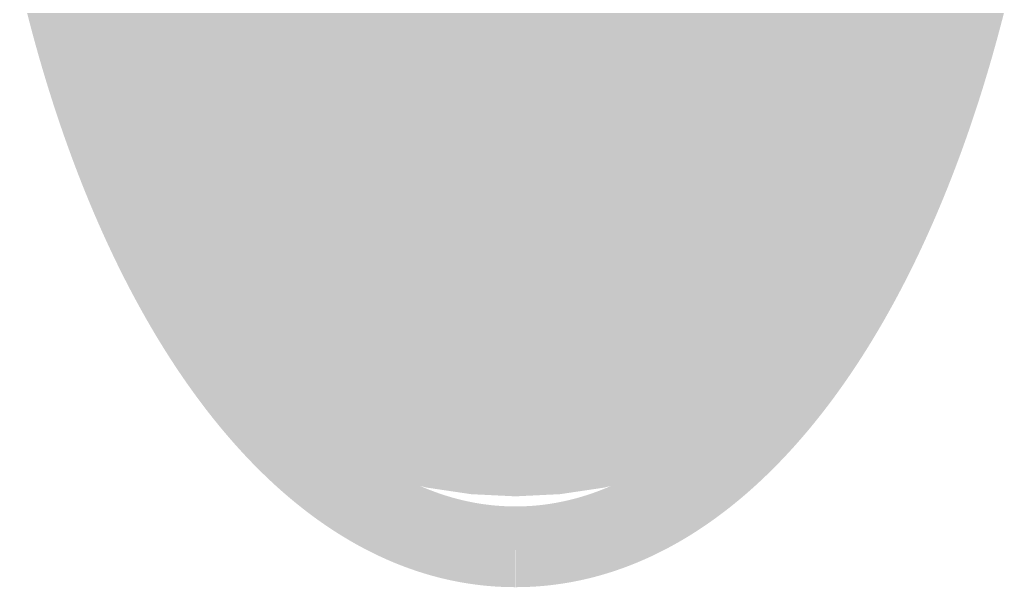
# Model space of a CAD drawing. Header units: inches. Extents: x 15 to 148, y 10 to 111.
# Drawn here: x 138.7254 to 138.9465, y 100.5046 to 100.6311 of the extents above; entities that cross this region are included whole.
import ezdxf

# ---------------------------------------------------------------- set-up
doc = ezdxf.new("R2010")
doc.units = ezdxf.units.IN
doc.header["$MEASUREMENT"] = 0
doc.layers.add('BLK_12AWG', color=7, linetype='Continuous')

# ---------------------------------------------------------------- blocks, each defined once
blk = doc.blocks.new('EPAD')
at = {"const_width": 0.5}
blk.add_lwpolyline([(-0.25, 0, 1), (0.25, 0, 1)], format="xyb", close=True, dxfattribs=at)
blk = doc.blocks.new('CEGHSD')
at = {"const_width": 0.008}
for points in [[(134.962763, 100.829709), (134.962599, 100.82971), (134.962435, 100.829711), (134.962272, 100.829714), (134.962108, 100.829717), (134.961945, 100.829722), (134.961781, 100.829727), (134.961618, 100.829734), (134.961455, 100.829742), (134.961292, 100.82975), (134.96113, 100.829759), (134.960967, 100.82977), (134.960805, 100.829781), (134.960642, 100.829794), (134.96048, 100.829807), (134.960318, 100.829822), (134.960156, 100.829837), (134.959994, 100.829854), (134.959833, 100.829871), (134.959672, 100.82989), (134.959511, 100.829909), (134.95935, 100.829929), (134.959189, 100.829951), (134.959028, 100.829973), (134.958867, 100.829996), (134.958707, 100.83002), (134.958546, 100.830046), (134.958386, 100.830072), (134.958226, 100.830099), (134.958066, 100.830127), (134.957907, 100.830156), (134.957747, 100.830186), (134.957588, 100.830217), (134.957429, 100.830249), (134.95727, 100.830282), (134.957111, 100.830316), (134.956952, 100.830351), (134.956793, 100.830387), (134.956635, 100.830424), (134.956477, 100.830461), (134.956318, 100.8305), (134.956161, 100.830539), (134.956003, 100.83058), (134.955845, 100.830622), (134.955688, 100.830664), (134.955531, 100.830707), (134.955374, 100.830752), (134.955216, 100.830797), (134.95506, 100.830843), (134.954903, 100.83089), (134.954747, 100.830939), (134.95459, 100.830987), (134.954435, 100.831037), (134.954279, 100.831089), (134.954123, 100.83114), (134.953968, 100.831193), (134.953812, 100.831247), (134.953657, 100.831301), (134.953502, 100.831357), (134.953347, 100.831413), (134.953192, 100.831471), (134.953038, 100.831529), (134.952884, 100.831588), (134.95273, 100.831648), (134.952576, 100.831709), (134.952422, 100.831771), (134.952346, 100.831803), (134.952269, 100.831834), (134.952115, 100.831898), (134.951962, 100.831963), (134.951886, 100.831996), (134.951809, 100.832028), (134.951733, 100.832062), (134.951657, 100.832095), (134.951504, 100.832163), (134.951352, 100.832231), (134.951199, 100.8323), (134.951047, 100.83237), (134.950895, 100.832441), (134.950744, 100.832513), (134.950592, 100.832586), (134.950441, 100.83266), (134.95029, 100.832735), (134.950139, 100.83281), (134.949988, 100.832887), (134.949838, 100.832964), (134.949687, 100.833042), (134.949537, 100.833121), (134.949387, 100.833201), (134.949238, 100.833282), (134.949088, 100.833364), (134.948939, 100.833446), (134.94879, 100.83353), (134.948641, 100.833614), (134.948492, 100.8337), (134.948344, 100.833786), (134.948195, 100.833873), (134.948047, 100.833961), (134.947899, 100.83405), (134.947752, 100.834139), (134.947604, 100.834229), (134.947457, 100.834321), (134.94731, 100.834413), (134.947163, 100.834506), (134.947016, 100.8346), (134.94687, 100.834695), (134.946724, 100.834791), (134.946577, 100.834887), (134.946432, 100.834985), (134.946286, 100.835083), (134.946141, 100.835182), (134.945996, 100.835282), (134.945851, 100.835383), (134.945706, 100.835485), (134.945634, 100.835536), (134.945562, 100.835587), (134.945489, 100.835639), (134.945417, 100.835691), (134.945273, 100.835795), (134.945129, 100.8359), (134.945057, 100.835953), (134.944986, 100.836006), (134.944914, 100.836059), (134.944842, 100.836113), (134.94477, 100.836166), (134.944699, 100.83622), (134.944627, 100.836275), (134.944556, 100.836329), (134.944413, 100.836438), (134.944271, 100.836548), (134.944128, 100.836659), (134.943986, 100.836771), (134.943844, 100.836884), (134.943703, 100.836997), (134.943561, 100.837111), (134.94342, 100.837227), (134.943279, 100.837342), (134.943139, 100.837459), (134.942998, 100.837577), (134.942858, 100.837695), (134.942718, 100.837814), (134.942578, 100.837935), (134.942438, 100.838055), (134.942299, 100.838177), (134.94216, 100.8383), (134.942021, 100.838423), (134.941882, 100.838547), (134.941744, 100.838672), (134.941605, 100.838798), (134.941468, 100.838925), (134.94133, 100.839052), (134.941192, 100.83918), (134.941055, 100.839309), (134.940918, 100.839439), (134.940781, 100.83957), (134.940645, 100.839701), (134.940509, 100.839833), (134.940373, 100.839966), (134.940237, 100.8401), (134.940102, 100.840234), (134.939966, 100.84037), (134.939831, 100.840506), (134.939764, 100.840574), (134.939696, 100.840643), (134.939629, 100.840712), (134.939562, 100.840781), (134.939494, 100.84085), (134.939427, 100.840919), (134.93936, 100.840989), (134.939293, 100.841058), (134.939159, 100.841198), (134.939026, 100.841339), (134.938892, 100.841481), (134.938759, 100.841624), (134.938627, 100.841766), (134.938494, 100.841911), (134.938362, 100.842055), (134.93823, 100.842201), (134.938098, 100.842347), (134.937966, 100.842494), (134.937835, 100.842642), (134.937704, 100.842791), (134.937574, 100.84294), (134.937443, 100.84309), (134.937313, 100.843241), (134.937183, 100.843393), (134.937118, 100.843469), (134.937053, 100.843545), (134.936988, 100.843622), (134.936924, 100.843699), (134.936859, 100.843776), (134.936794, 100.843853), (134.93673, 100.84393), (134.936665, 100.844007), (134.936537, 100.844163), (134.936408, 100.844319), (134.93628, 100.844476), (134.936152, 100.844634), (134.936025, 100.844792), (134.935897, 100.844952), (134.93577, 100.845111), (134.935643, 100.845272), (134.935517, 100.845433), (134.93539, 100.845596), (134.935264, 100.845759), (134.935139, 100.845922), (134.935013, 100.846087), (134.934888, 100.846252), (134.934826, 100.846335), (134.934763, 100.846418), (134.934639, 100.846584), (134.934514, 100.846752), (134.93439, 100.84692), (134.934266, 100.847089), (134.934142, 100.847258), (134.934019, 100.847428), (134.933896, 100.8476), (134.933774, 100.847771), (134.933651, 100.847944), (134.933529, 100.848117), (134.933407, 100.848291), (134.933285, 100.848465), (134.933164, 100.84864), (134.933043, 100.848816), (134.932922, 100.848993), (134.932802, 100.849171), (134.932682, 100.849349), (134.932622, 100.849439), (134.932562, 100.849528), (134.932502, 100.849618), (134.932442, 100.849707), (134.932383, 100.849798), (134.932323, 100.849888), (134.932263, 100.849978), (134.932204, 100.850069), (134.932144, 100.850159), (134.932085, 100.85025), (134.932026, 100.850342), (134.931967, 100.850433), (134.931908, 100.850524), (134.931849, 100.850616), (134.93179, 100.850708), (134.931731, 100.8508), (134.931672, 100.850892), (134.931613, 100.850984), (134.931555, 100.851077), (134.931496, 100.85117), (134.931437, 100.851263), (134.931379, 100.851355), (134.93132, 100.851449), (134.931262, 100.851542), (134.931146, 100.851729), (134.93103, 100.851917), (134.930914, 100.852106), (134.930798, 100.852295), (134.930683, 100.852485), (134.930568, 100.852676), (134.930453, 100.852868), (134.930339, 100.85306), (134.930225, 100.853252), (134.930112, 100.853446), (134.929998, 100.85364), (134.929885, 100.853835), (134.929772, 100.85403), (134.92966, 100.854226), (134.929548, 100.854423), (134.929436, 100.854621), (134.929324, 100.854819), (134.929213, 100.855018), (134.929102, 100.855217), (134.928991, 100.855417), (134.928881, 100.855618), (134.928771, 100.85582), (134.928661, 100.856022), (134.928552, 100.856225), (134.928443, 100.856428), (134.928334, 100.856632), (134.928226, 100.856837), (134.928117, 100.857042), (134.928009, 100.857249), (134.927902, 100.857455), (134.927848, 100.857559), (134.927795, 100.857663), (134.927741, 100.857767), (134.927688, 100.857871), (134.927581, 100.858079), (134.927475, 100.858289), (134.927369, 100.858499), (134.927263, 100.858709), (134.927211, 100.858815), (134.927158, 100.858921), (134.927105, 100.859027), (134.927053, 100.859133), (134.926948, 100.859345), (134.926844, 100.859558), (134.92674, 100.859772), (134.926636, 100.859987), (134.926533, 100.860202), (134.92643, 100.860417), (134.926327, 100.860634), (134.926225, 100.860851), (134.926123, 100.861068), (134.926021, 100.861287), (134.92592, 100.861505), (134.925818, 100.861725), (134.925718, 100.861945), (134.925617, 100.862165), (134.925517, 100.862387), (134.925417, 100.862609), (134.925318, 100.862831), (134.925219, 100.863054), (134.92512, 100.863278), (134.925022, 100.863503), (134.924924, 100.863727), (134.924826, 100.863953), (134.924729, 100.864179), (134.924631, 100.864406), (134.924535, 100.864634), (134.924439, 100.864862), (134.924342, 100.86509), (134.924247, 100.86532), (134.924151, 100.865549), (134.924056, 100.86578), (134.924009, 100.865895), (134.923962, 100.866011), (134.923914, 100.866126), (134.923867, 100.866242), (134.923773, 100.866474), (134.923679, 100.866707), (134.923586, 100.86694), (134.923493, 100.867175), (134.923401, 100.867409), (134.923309, 100.867644), (134.923216, 100.86788), (134.923125, 100.868116), (134.923034, 100.868353), (134.922943, 100.868591), (134.922852, 100.868829), (134.922762, 100.869067), (134.922672, 100.869307), (134.922583, 100.869546), (134.922494, 100.869787), (134.922405, 100.870027), (134.922317, 100.870269), (134.922229, 100.870511), (134.922141, 100.870754), (134.922098, 100.870875), (134.922054, 100.870997), (134.921967, 100.87124), (134.92188, 100.871485), (134.921794, 100.87173), (134.921708, 100.871975), (134.921623, 100.872221), (134.921538, 100.872468), (134.921495, 100.872591), (134.921453, 100.872715), (134.921411, 100.872839), (134.921368, 100.872963), (134.921285, 100.873211), (134.921242, 100.873335), (134.921201, 100.873459), (134.921117, 100.873709), (134.921035, 100.873959), (134.920952, 100.874209), (134.92087, 100.87446), (134.920788, 100.874711), (134.920706, 100.874963), (134.920625, 100.875216), (134.920544, 100.875469), (134.920464, 100.875723), (134.920384, 100.875977), (134.920305, 100.876231), (134.920226, 100.876487), (134.920146, 100.876742), (134.920068, 100.876999), (134.91999, 100.877256), (134.919912, 100.877513), (134.919835, 100.877771), (134.919758, 100.878029), (134.919681, 100.878289), (134.919605, 100.878548), (134.919529, 100.878808), (134.919454, 100.879068), (134.919379, 100.879329), (134.919304, 100.879591), (134.919229, 100.879853), (134.919156, 100.880115), (134.919082, 100.880379), (134.919009, 100.880642), (134.918936, 100.880906), (134.918864, 100.881171), (134.918792, 100.881436), (134.91872, 100.881702), (134.918649, 100.881968), (134.918578, 100.882234), (134.918508, 100.882502), (134.918438, 100.882769), (134.918368, 100.883037), (134.918299, 100.883306), (134.91823, 100.883575), (134.918162, 100.883844), (134.918094, 100.884114), (134.918026, 100.884385), (134.917959, 100.884656), (134.917892, 100.884928), (134.917825, 100.8852), (134.917759, 100.885472), (134.917694, 100.885746), (134.917628, 100.886019)], [(134.962763, 100.829709), (134.962599, 100.82971), (134.962435, 100.829711), (134.962272, 100.829714), (134.962108, 100.829717), (134.961945, 100.829722), (134.961781, 100.829727), (134.961618, 100.829734), (134.961455, 100.829742), (134.961292, 100.82975), (134.96113, 100.829759), (134.960967, 100.82977), (134.960805, 100.829781), (134.960642, 100.829794), (134.96048, 100.829807), (134.960318, 100.829822), (134.960156, 100.829837), (134.959994, 100.829854), (134.959833, 100.829871), (134.959672, 100.82989), (134.959511, 100.829909), (134.95935, 100.829929), (134.959189, 100.829951), (134.959028, 100.829973), (134.958867, 100.829996), (134.958707, 100.83002), (134.958546, 100.830046), (134.958386, 100.830072), (134.958226, 100.830099), (134.958066, 100.830127), (134.957907, 100.830156), (134.957747, 100.830186), (134.957588, 100.830217), (134.957429, 100.830249), (134.95727, 100.830282), (134.957111, 100.830316), (134.956952, 100.830351), (134.956793, 100.830387), (134.956635, 100.830424), (134.956477, 100.830461), (134.956318, 100.8305), (134.956161, 100.830539), (134.956003, 100.83058), (134.955845, 100.830622), (134.955688, 100.830664), (134.955531, 100.830707), (134.955374, 100.830752), (134.955216, 100.830797), (134.95506, 100.830843), (134.954903, 100.83089), (134.954747, 100.830939), (134.95459, 100.830987), (134.954435, 100.831037), (134.954279, 100.831089), (134.954123, 100.83114), (134.953968, 100.831193), (134.953812, 100.831247), (134.953657, 100.831301), (134.953502, 100.831357), (134.953347, 100.831413), (134.953192, 100.831471), (134.953038, 100.831529), (134.952884, 100.831588), (134.95273, 100.831648), (134.952576, 100.831709), (134.952422, 100.831771), (134.952346, 100.831803), (134.952269, 100.831834), (134.952115, 100.831898), (134.951962, 100.831963), (134.951886, 100.831996), (134.951809, 100.832028), (134.951733, 100.832062), (134.951657, 100.832095), (134.951504, 100.832163), (134.951352, 100.832231), (134.951199, 100.8323), (134.951047, 100.83237), (134.950895, 100.832441), (134.950744, 100.832513), (134.950592, 100.832586), (134.950441, 100.83266), (134.95029, 100.832735), (134.950139, 100.83281), (134.949988, 100.832887), (134.949838, 100.832964), (134.949687, 100.833042), (134.949537, 100.833121), (134.949387, 100.833201), (134.949238, 100.833282), (134.949088, 100.833364), (134.948939, 100.833446), (134.94879, 100.83353), (134.948641, 100.833614), (134.948492, 100.8337), (134.948344, 100.833786), (134.948195, 100.833873), (134.948047, 100.833961), (134.947899, 100.83405), (134.947752, 100.834139), (134.947604, 100.834229), (134.947457, 100.834321), (134.94731, 100.834413), (134.947163, 100.834506), (134.947016, 100.8346), (134.94687, 100.834695), (134.946724, 100.834791), (134.946577, 100.834887), (134.946432, 100.834985), (134.946286, 100.835083), (134.946141, 100.835182), (134.945996, 100.835282), (134.945851, 100.835383), (134.945706, 100.835485), (134.945634, 100.835536), (134.945562, 100.835587), (134.945489, 100.835639), (134.945417, 100.835691), (134.945273, 100.835795), (134.945129, 100.8359), (134.945057, 100.835953), (134.944986, 100.836006), (134.944914, 100.836059), (134.944842, 100.836113), (134.94477, 100.836166), (134.944699, 100.83622), (134.944627, 100.836275), (134.944556, 100.836329), (134.944413, 100.836438), (134.944271, 100.836548), (134.944128, 100.836659), (134.943986, 100.836771), (134.943844, 100.836884), (134.943703, 100.836997), (134.943561, 100.837111), (134.94342, 100.837227), (134.943279, 100.837342), (134.943139, 100.837459), (134.942998, 100.837577), (134.942858, 100.837695), (134.942718, 100.837814), (134.942578, 100.837935), (134.942438, 100.838055), (134.942299, 100.838177), (134.94216, 100.8383), (134.942021, 100.838423), (134.941882, 100.838547), (134.941744, 100.838672), (134.941605, 100.838798), (134.941468, 100.838925), (134.94133, 100.839052), (134.941192, 100.83918), (134.941055, 100.839309), (134.940918, 100.839439), (134.940781, 100.83957), (134.940645, 100.839701), (134.940509, 100.839833), (134.940373, 100.839966), (134.940237, 100.8401), (134.940102, 100.840234), (134.939966, 100.84037), (134.939831, 100.840506), (134.939764, 100.840574), (134.939696, 100.840643), (134.939629, 100.840712), (134.939562, 100.840781), (134.939494, 100.84085), (134.939427, 100.840919), (134.93936, 100.840989), (134.939293, 100.841058), (134.939159, 100.841198), (134.939026, 100.841339), (134.938892, 100.841481), (134.938759, 100.841624), (134.938627, 100.841766), (134.938494, 100.841911), (134.938362, 100.842055), (134.93823, 100.842201), (134.938098, 100.842347), (134.937966, 100.842494), (134.937835, 100.842642), (134.937704, 100.842791), (134.937574, 100.84294), (134.937443, 100.84309), (134.937313, 100.843241), (134.937183, 100.843393), (134.937118, 100.843469), (134.937053, 100.843545), (134.936988, 100.843622), (134.936924, 100.843699), (134.936859, 100.843776), (134.936794, 100.843853), (134.93673, 100.84393), (134.936665, 100.844007), (134.936537, 100.844163), (134.936408, 100.844319), (134.93628, 100.844476), (134.936152, 100.844634), (134.936025, 100.844792), (134.935897, 100.844952), (134.93577, 100.845111), (134.935643, 100.845272), (134.935517, 100.845433), (134.93539, 100.845596), (134.935264, 100.845759), (134.935139, 100.845922), (134.935013, 100.846087), (134.934888, 100.846252), (134.934826, 100.846335), (134.934763, 100.846418), (134.934639, 100.846584), (134.934514, 100.846752), (134.93439, 100.84692), (134.934266, 100.847089), (134.934142, 100.847258), (134.934019, 100.847428), (134.933896, 100.8476), (134.933774, 100.847771), (134.933651, 100.847944), (134.933529, 100.848117), (134.933407, 100.848291), (134.933285, 100.848465), (134.933164, 100.84864), (134.933043, 100.848816), (134.932922, 100.848993), (134.932802, 100.849171), (134.932682, 100.849349), (134.932622, 100.849439), (134.932562, 100.849528), (134.932502, 100.849618), (134.932442, 100.849707), (134.932383, 100.849798), (134.932323, 100.849888), (134.932263, 100.849978), (134.932204, 100.850069), (134.932144, 100.850159), (134.932085, 100.85025), (134.932026, 100.850342), (134.931967, 100.850433), (134.931908, 100.850524), (134.931849, 100.850616), (134.93179, 100.850708), (134.931731, 100.8508), (134.931672, 100.850892), (134.931613, 100.850984), (134.931555, 100.851077), (134.931496, 100.85117), (134.931437, 100.851263), (134.931379, 100.851355), (134.93132, 100.851449), (134.931262, 100.851542), (134.931146, 100.851729), (134.93103, 100.851917), (134.930914, 100.852106), (134.930798, 100.852295), (134.930683, 100.852485), (134.930568, 100.852676), (134.930453, 100.852868), (134.930339, 100.85306), (134.930225, 100.853252), (134.930112, 100.853446), (134.929998, 100.85364), (134.929885, 100.853835), (134.929772, 100.85403), (134.92966, 100.854226), (134.929548, 100.854423), (134.929436, 100.854621), (134.929324, 100.854819), (134.929213, 100.855018), (134.929102, 100.855217), (134.928991, 100.855417), (134.928881, 100.855618), (134.928771, 100.85582), (134.928661, 100.856022), (134.928552, 100.856225), (134.928443, 100.856428), (134.928334, 100.856632), (134.928226, 100.856837), (134.928117, 100.857042), (134.928009, 100.857249), (134.927902, 100.857455), (134.927848, 100.857559), (134.927795, 100.857663), (134.927741, 100.857767), (134.927688, 100.857871), (134.927581, 100.858079), (134.927475, 100.858289), (134.927369, 100.858499), (134.927263, 100.858709), (134.927211, 100.858815), (134.927158, 100.858921), (134.927105, 100.859027), (134.927053, 100.859133), (134.926948, 100.859345), (134.926844, 100.859558), (134.92674, 100.859772), (134.926636, 100.859987), (134.926533, 100.860202), (134.92643, 100.860417), (134.926327, 100.860634), (134.926225, 100.860851), (134.926123, 100.861068), (134.926021, 100.861287), (134.92592, 100.861505), (134.925818, 100.861725), (134.925718, 100.861945), (134.925617, 100.862165), (134.925517, 100.862387), (134.925417, 100.862609), (134.925318, 100.862831), (134.925219, 100.863054), (134.92512, 100.863278), (134.925022, 100.863503), (134.924924, 100.863727), (134.924826, 100.863953), (134.924729, 100.864179), (134.924631, 100.864406), (134.924535, 100.864634), (134.924439, 100.864862), (134.924342, 100.86509), (134.924247, 100.86532), (134.924151, 100.865549), (134.924056, 100.86578), (134.924009, 100.865895), (134.923962, 100.866011), (134.923914, 100.866126), (134.923867, 100.866242), (134.923773, 100.866474), (134.923679, 100.866707), (134.923586, 100.86694), (134.923493, 100.867175), (134.923401, 100.867409), (134.923309, 100.867644), (134.923216, 100.86788), (134.923125, 100.868116), (134.923034, 100.868353), (134.922943, 100.868591), (134.922852, 100.868829), (134.922762, 100.869067), (134.922672, 100.869307), (134.922583, 100.869546), (134.922494, 100.869787), (134.922405, 100.870027), (134.922317, 100.870269), (134.922229, 100.870511), (134.922141, 100.870754), (134.922098, 100.870875), (134.922054, 100.870997), (134.921967, 100.87124), (134.92188, 100.871485), (134.921794, 100.87173), (134.921708, 100.871975), (134.921623, 100.872221), (134.921538, 100.872468), (134.921495, 100.872591), (134.921453, 100.872715), (134.921411, 100.872839), (134.921368, 100.872963), (134.921285, 100.873211), (134.921242, 100.873335), (134.921201, 100.873459), (134.921117, 100.873709), (134.921035, 100.873959), (134.920952, 100.874209), (134.92087, 100.87446), (134.920788, 100.874711), (134.920706, 100.874963), (134.920625, 100.875216), (134.920544, 100.875469), (134.920464, 100.875723), (134.920384, 100.875977), (134.920305, 100.876231), (134.920226, 100.876487), (134.920146, 100.876742), (134.920068, 100.876999), (134.91999, 100.877256), (134.919912, 100.877513), (134.919835, 100.877771), (134.919758, 100.878029), (134.919681, 100.878289), (134.919605, 100.878548), (134.919529, 100.878808), (134.919454, 100.879068), (134.919379, 100.879329), (134.919304, 100.879591), (134.919229, 100.879853), (134.919156, 100.880115), (134.919082, 100.880379), (134.919009, 100.880642), (134.918936, 100.880906), (134.918864, 100.881171), (134.918792, 100.881436), (134.91872, 100.881702), (134.918649, 100.881968), (134.918578, 100.882234), (134.918508, 100.882502), (134.918438, 100.882769), (134.918368, 100.883037), (134.918299, 100.883306), (134.91823, 100.883575), (134.918162, 100.883844), (134.918094, 100.884114), (134.918026, 100.884385), (134.917959, 100.884656), (134.917892, 100.884928), (134.917825, 100.8852), (134.917759, 100.885472), (134.917694, 100.885746), (134.917628, 100.886019)], [(134.962763, 100.829709), (134.962599, 100.82971), (134.962435, 100.829711), (134.962272, 100.829714), (134.962108, 100.829717), (134.961945, 100.829722), (134.961781, 100.829727), (134.961618, 100.829734), (134.961455, 100.829742), (134.961292, 100.82975), (134.96113, 100.829759), (134.960967, 100.82977), (134.960805, 100.829781), (134.960642, 100.829794), (134.96048, 100.829807), (134.960318, 100.829822), (134.960156, 100.829837), (134.959994, 100.829854), (134.959833, 100.829871), (134.959672, 100.82989), (134.959511, 100.829909), (134.95935, 100.829929), (134.959189, 100.829951), (134.959028, 100.829973), (134.958867, 100.829996), (134.958707, 100.83002), (134.958546, 100.830046), (134.958386, 100.830072), (134.958226, 100.830099), (134.958066, 100.830127), (134.957907, 100.830156), (134.957747, 100.830186), (134.957588, 100.830217), (134.957429, 100.830249), (134.95727, 100.830282), (134.957111, 100.830316), (134.956952, 100.830351), (134.956793, 100.830387), (134.956635, 100.830424), (134.956477, 100.830461), (134.956318, 100.8305), (134.956161, 100.830539), (134.956003, 100.83058), (134.955845, 100.830622), (134.955688, 100.830664), (134.955531, 100.830707), (134.955374, 100.830752), (134.955216, 100.830797), (134.95506, 100.830843), (134.954903, 100.83089), (134.954747, 100.830939), (134.95459, 100.830987), (134.954435, 100.831037), (134.954279, 100.831089), (134.954123, 100.83114), (134.953968, 100.831193), (134.953812, 100.831247), (134.953657, 100.831301), (134.953502, 100.831357), (134.953347, 100.831413), (134.953192, 100.831471), (134.953038, 100.831529), (134.952884, 100.831588), (134.95273, 100.831648), (134.952576, 100.831709), (134.952422, 100.831771), (134.952346, 100.831803), (134.952269, 100.831834), (134.952115, 100.831898), (134.951962, 100.831963), (134.951886, 100.831996), (134.951809, 100.832028), (134.951733, 100.832062), (134.951657, 100.832095), (134.951504, 100.832163), (134.951352, 100.832231), (134.951199, 100.8323), (134.951047, 100.83237), (134.950895, 100.832441), (134.950744, 100.832513), (134.950592, 100.832586), (134.950441, 100.83266), (134.95029, 100.832735), (134.950139, 100.83281), (134.949988, 100.832887), (134.949838, 100.832964), (134.949687, 100.833042), (134.949537, 100.833121), (134.949387, 100.833201), (134.949238, 100.833282), (134.949088, 100.833364), (134.948939, 100.833446), (134.94879, 100.83353), (134.948641, 100.833614), (134.948492, 100.8337), (134.948344, 100.833786), (134.948195, 100.833873), (134.948047, 100.833961), (134.947899, 100.83405), (134.947752, 100.834139), (134.947604, 100.834229), (134.947457, 100.834321), (134.94731, 100.834413), (134.947163, 100.834506), (134.947016, 100.8346), (134.94687, 100.834695), (134.946724, 100.834791), (134.946577, 100.834887), (134.946432, 100.834985), (134.946286, 100.835083), (134.946141, 100.835182), (134.945996, 100.835282), (134.945851, 100.835383), (134.945706, 100.835485), (134.945634, 100.835536), (134.945562, 100.835587), (134.945489, 100.835639), (134.945417, 100.835691), (134.945273, 100.835795), (134.945129, 100.8359), (134.945057, 100.835953), (134.944986, 100.836006), (134.944914, 100.836059), (134.944842, 100.836113), (134.94477, 100.836166), (134.944699, 100.83622), (134.944627, 100.836275), (134.944556, 100.836329), (134.944413, 100.836438), (134.944271, 100.836548), (134.944128, 100.836659), (134.943986, 100.836771), (134.943844, 100.836884), (134.943703, 100.836997), (134.943561, 100.837111), (134.94342, 100.837227), (134.943279, 100.837342), (134.943139, 100.837459), (134.942998, 100.837577), (134.942858, 100.837695), (134.942718, 100.837814), (134.942578, 100.837935), (134.942438, 100.838055), (134.942299, 100.838177), (134.94216, 100.8383), (134.942021, 100.838423), (134.941882, 100.838547), (134.941744, 100.838672), (134.941605, 100.838798), (134.941468, 100.838925), (134.94133, 100.839052), (134.941192, 100.83918), (134.941055, 100.839309), (134.940918, 100.839439), (134.940781, 100.83957), (134.940645, 100.839701), (134.940509, 100.839833), (134.940373, 100.839966), (134.940237, 100.8401), (134.940102, 100.840234), (134.939966, 100.84037), (134.939831, 100.840506), (134.939764, 100.840574), (134.939696, 100.840643), (134.939629, 100.840712), (134.939562, 100.840781), (134.939494, 100.84085), (134.939427, 100.840919), (134.93936, 100.840989), (134.939293, 100.841058), (134.939159, 100.841198), (134.939026, 100.841339), (134.938892, 100.841481), (134.938759, 100.841624), (134.938627, 100.841766), (134.938494, 100.841911), (134.938362, 100.842055), (134.93823, 100.842201), (134.938098, 100.842347), (134.937966, 100.842494), (134.937835, 100.842642), (134.937704, 100.842791), (134.937574, 100.84294), (134.937443, 100.84309), (134.937313, 100.843241), (134.937183, 100.843393), (134.937118, 100.843469), (134.937053, 100.843545), (134.936988, 100.843622), (134.936924, 100.843699), (134.936859, 100.843776), (134.936794, 100.843853), (134.93673, 100.84393), (134.936665, 100.844007), (134.936537, 100.844163), (134.936408, 100.844319), (134.93628, 100.844476), (134.936152, 100.844634), (134.936025, 100.844792), (134.935897, 100.844952), (134.93577, 100.845111), (134.935643, 100.845272), (134.935517, 100.845433), (134.93539, 100.845596), (134.935264, 100.845759), (134.935139, 100.845922), (134.935013, 100.846087), (134.934888, 100.846252), (134.934826, 100.846335), (134.934763, 100.846418), (134.934639, 100.846584), (134.934514, 100.846752), (134.93439, 100.84692), (134.934266, 100.847089), (134.934142, 100.847258), (134.934019, 100.847428), (134.933896, 100.8476), (134.933774, 100.847771), (134.933651, 100.847944), (134.933529, 100.848117), (134.933407, 100.848291), (134.933285, 100.848465), (134.933164, 100.84864), (134.933043, 100.848816), (134.932922, 100.848993), (134.932802, 100.849171), (134.932682, 100.849349), (134.932622, 100.849439), (134.932562, 100.849528), (134.932502, 100.849618), (134.932442, 100.849707), (134.932383, 100.849798), (134.932323, 100.849888), (134.932263, 100.849978), (134.932204, 100.850069), (134.932144, 100.850159), (134.932085, 100.85025), (134.932026, 100.850342), (134.931967, 100.850433), (134.931908, 100.850524), (134.931849, 100.850616), (134.93179, 100.850708), (134.931731, 100.8508), (134.931672, 100.850892), (134.931613, 100.850984), (134.931555, 100.851077), (134.931496, 100.85117), (134.931437, 100.851263), (134.931379, 100.851355), (134.93132, 100.851449), (134.931262, 100.851542), (134.931146, 100.851729), (134.93103, 100.851917), (134.930914, 100.852106), (134.930798, 100.852295), (134.930683, 100.852485), (134.930568, 100.852676), (134.930453, 100.852868), (134.930339, 100.85306), (134.930225, 100.853252), (134.930112, 100.853446), (134.929998, 100.85364), (134.929885, 100.853835), (134.929772, 100.85403), (134.92966, 100.854226), (134.929548, 100.854423), (134.929436, 100.854621), (134.929324, 100.854819), (134.929213, 100.855018), (134.929102, 100.855217), (134.928991, 100.855417), (134.928881, 100.855618), (134.928771, 100.85582), (134.928661, 100.856022), (134.928552, 100.856225), (134.928443, 100.856428), (134.928334, 100.856632), (134.928226, 100.856837), (134.928117, 100.857042), (134.928009, 100.857249), (134.927902, 100.857455), (134.927848, 100.857559), (134.927795, 100.857663), (134.927741, 100.857767), (134.927688, 100.857871), (134.927581, 100.858079), (134.927475, 100.858289), (134.927369, 100.858499), (134.927263, 100.858709), (134.927211, 100.858815), (134.927158, 100.858921), (134.927105, 100.859027), (134.927053, 100.859133), (134.926948, 100.859345), (134.926844, 100.859558), (134.92674, 100.859772), (134.926636, 100.859987), (134.926533, 100.860202), (134.92643, 100.860417), (134.926327, 100.860634), (134.926225, 100.860851), (134.926123, 100.861068), (134.926021, 100.861287), (134.92592, 100.861505), (134.925818, 100.861725), (134.925718, 100.861945), (134.925617, 100.862165), (134.925517, 100.862387), (134.925417, 100.862609), (134.925318, 100.862831), (134.925219, 100.863054), (134.92512, 100.863278), (134.925022, 100.863503), (134.924924, 100.863727), (134.924826, 100.863953), (134.924729, 100.864179), (134.924631, 100.864406), (134.924535, 100.864634), (134.924439, 100.864862), (134.924342, 100.86509), (134.924247, 100.86532), (134.924151, 100.865549), (134.924056, 100.86578), (134.924009, 100.865895), (134.923962, 100.866011), (134.923914, 100.866126), (134.923867, 100.866242), (134.923773, 100.866474), (134.923679, 100.866707), (134.923586, 100.86694), (134.923493, 100.867175), (134.923401, 100.867409), (134.923309, 100.867644), (134.923216, 100.86788), (134.923125, 100.868116), (134.923034, 100.868353), (134.922943, 100.868591), (134.922852, 100.868829), (134.922762, 100.869067), (134.922672, 100.869307), (134.922583, 100.869546), (134.922494, 100.869787), (134.922405, 100.870027), (134.922317, 100.870269), (134.922229, 100.870511), (134.922141, 100.870754), (134.922098, 100.870875), (134.922054, 100.870997), (134.921967, 100.87124), (134.92188, 100.871485), (134.921794, 100.87173), (134.921708, 100.871975), (134.921623, 100.872221), (134.921538, 100.872468), (134.921495, 100.872591), (134.921453, 100.872715), (134.921411, 100.872839), (134.921368, 100.872963), (134.921285, 100.873211), (134.921242, 100.873335), (134.921201, 100.873459), (134.921117, 100.873709), (134.921035, 100.873959), (134.920952, 100.874209), (134.92087, 100.87446), (134.920788, 100.874711), (134.920706, 100.874963), (134.920625, 100.875216), (134.920544, 100.875469), (134.920464, 100.875723), (134.920384, 100.875977), (134.920305, 100.876231), (134.920226, 100.876487), (134.920146, 100.876742), (134.920068, 100.876999), (134.91999, 100.877256), (134.919912, 100.877513), (134.919835, 100.877771), (134.919758, 100.878029), (134.919681, 100.878289), (134.919605, 100.878548), (134.919529, 100.878808), (134.919454, 100.879068), (134.919379, 100.879329), (134.919304, 100.879591), (134.919229, 100.879853), (134.919156, 100.880115), (134.919082, 100.880379), (134.919009, 100.880642), (134.918936, 100.880906), (134.918864, 100.881171), (134.918792, 100.881436), (134.91872, 100.881702), (134.918649, 100.881968), (134.918578, 100.882234), (134.918508, 100.882502), (134.918438, 100.882769), (134.918368, 100.883037), (134.918299, 100.883306), (134.91823, 100.883575), (134.918162, 100.883844), (134.918094, 100.884114), (134.918026, 100.884385), (134.917959, 100.884656), (134.917892, 100.884928), (134.917825, 100.8852), (134.917759, 100.885472), (134.917694, 100.885746), (134.917628, 100.886019)], [(134.962763, 100.829709), (134.962927, 100.82971), (134.963091, 100.829711), (134.963255, 100.829714), (134.963418, 100.829717), (134.963582, 100.829722), (134.963745, 100.829727), (134.963908, 100.829734), (134.964071, 100.829742), (134.964234, 100.82975), (134.964397, 100.829759), (134.964559, 100.82977), (134.964722, 100.829781), (134.964884, 100.829794), (134.965046, 100.829807), (134.965209, 100.829822), (134.96537, 100.829837), (134.965532, 100.829854), (134.965694, 100.829871), (134.965855, 100.82989), (134.966016, 100.829909), (134.966177, 100.829929), (134.966338, 100.829951), (134.966499, 100.829973), (134.966659, 100.829996), (134.96682, 100.83002), (134.96698, 100.830046), (134.96714, 100.830072), (134.9673, 100.830099), (134.96746, 100.830127), (134.96762, 100.830156), (134.967779, 100.830186), (134.967939, 100.830217), (134.968098, 100.830249), (134.968257, 100.830282), (134.968416, 100.830316), (134.968575, 100.830351), (134.968733, 100.830387), (134.968892, 100.830424), (134.96905, 100.830461), (134.969208, 100.8305), (134.969366, 100.830539), (134.969524, 100.83058), (134.969681, 100.830622), (134.969839, 100.830664), (134.969996, 100.830707), (134.970153, 100.830752), (134.97031, 100.830797), (134.970467, 100.830843), (134.970624, 100.83089), (134.97078, 100.830939), (134.970936, 100.830987), (134.971092, 100.831037), (134.971248, 100.831089), (134.971403, 100.83114), (134.971559, 100.831193), (134.971714, 100.831247), (134.97187, 100.831301), (134.972025, 100.831357), (134.972179, 100.831413), (134.972334, 100.831471), (134.972489, 100.831529), (134.972643, 100.831588), (134.972797, 100.831648), (134.972951, 100.831709), (134.973104, 100.831771), (134.973181, 100.831803), (134.973258, 100.831834), (134.973411, 100.831898), (134.973564, 100.831963), (134.973641, 100.831996), (134.973717, 100.832028), (134.973794, 100.832062), (134.97387, 100.832095), (134.974023, 100.832163), (134.974175, 100.832231), (134.974327, 100.8323), (134.974479, 100.83237), (134.974631, 100.832441), (134.974783, 100.832513), (134.974935, 100.832586), (134.975086, 100.83266), (134.975237, 100.832735), (134.975388, 100.83281), (134.975539, 100.832887), (134.975689, 100.832964), (134.975839, 100.833042), (134.975989, 100.833121), (134.976139, 100.833201), (134.976289, 100.833282), (134.976439, 100.833364), (134.976588, 100.833446), (134.976737, 100.83353), (134.976886, 100.833614), (134.977035, 100.8337), (134.977183, 100.833786), (134.977331, 100.833873), (134.977479, 100.833961), (134.977627, 100.83405), (134.977775, 100.834139), (134.977923, 100.834229), (134.97807, 100.834321), (134.978217, 100.834413), (134.978364, 100.834506), (134.978511, 100.8346), (134.978657, 100.834695), (134.978803, 100.834791), (134.978949, 100.834887), (134.979095, 100.834985), (134.97924, 100.835083), (134.979386, 100.835182), (134.979531, 100.835282), (134.979676, 100.835383), (134.97982, 100.835485), (134.979893, 100.835536), (134.979965, 100.835587), (134.980037, 100.835639), (134.980109, 100.835691), (134.980253, 100.835795), (134.980397, 100.8359), (134.980469, 100.835953), (134.980541, 100.836006), (134.980613, 100.836059), (134.980685, 100.836113), (134.980756, 100.836166), (134.980827, 100.83622), (134.980899, 100.836275), (134.98097, 100.836329), (134.981113, 100.836438), (134.981256, 100.836548), (134.981398, 100.836659), (134.98154, 100.836771), (134.981682, 100.836884), (134.981824, 100.836997), (134.981965, 100.837111), (134.982107, 100.837227), (134.982248, 100.837342), (134.982388, 100.837459), (134.982529, 100.837577), (134.982669, 100.837695), (134.982809, 100.837814), (134.982949, 100.837935), (134.983089, 100.838055), (134.983228, 100.838177), (134.983367, 100.8383), (134.983506, 100.838423), (134.983644, 100.838547), (134.983783, 100.838672), (134.983921, 100.838798), (134.984059, 100.838925), (134.984197, 100.839052), (134.984334, 100.83918), (134.984472, 100.839309), (134.984609, 100.839439), (134.984745, 100.83957), (134.984882, 100.839701), (134.985018, 100.839833), (134.985154, 100.839966), (134.98529, 100.8401), (134.985425, 100.840234), (134.985561, 100.84037), (134.985696, 100.840506), (134.985763, 100.840574), (134.98583, 100.840643), (134.985898, 100.840712), (134.985965, 100.840781), (134.986032, 100.84085), (134.986099, 100.840919), (134.986166, 100.840989), (134.986233, 100.841058), (134.986367, 100.841198), (134.986501, 100.841339), (134.986634, 100.841481), (134.986767, 100.841624), (134.9869, 100.841766), (134.987033, 100.841911), (134.987165, 100.842055), (134.987297, 100.842201), (134.987429, 100.842347), (134.98756, 100.842494), (134.987691, 100.842642), (134.987822, 100.842791), (134.987953, 100.84294), (134.988084, 100.84309), (134.988214, 100.843241), (134.988344, 100.843393), (134.988409, 100.843469), (134.988474, 100.843545), (134.988539, 100.843622), (134.988603, 100.843699), (134.988668, 100.843776), (134.988732, 100.843853), (134.988797, 100.84393), (134.988861, 100.844007), (134.98899, 100.844163), (134.989118, 100.844319), (134.989246, 100.844476), (134.989374, 100.844634), (134.989502, 100.844792), (134.989629, 100.844952), (134.989757, 100.845111), (134.989883, 100.845272), (134.99001, 100.845433), (134.990136, 100.845596), (134.990262, 100.845759), (134.990388, 100.845922), (134.990513, 100.846087), (134.990639, 100.846252), (134.990701, 100.846335), (134.990763, 100.846418), (134.990888, 100.846584), (134.991013, 100.846752), (134.991137, 100.84692), (134.991261, 100.847089), (134.991384, 100.847258), (134.991507, 100.847428), (134.99163, 100.8476), (134.991753, 100.847771), (134.991876, 100.847944), (134.991998, 100.848117), (134.99212, 100.848291), (134.992241, 100.848465), (134.992363, 100.84864), (134.992483, 100.848816), (134.992604, 100.848993), (134.992725, 100.849171), (134.992845, 100.849349), (134.992905, 100.849439), (134.992964, 100.849528), (134.993024, 100.849618), (134.993084, 100.849707), (134.993144, 100.849798), (134.993203, 100.849888), (134.993263, 100.849978), (134.993323, 100.850069), (134.993382, 100.850159), (134.993441, 100.85025), (134.993501, 100.850342), (134.99356, 100.850433), (134.993619, 100.850524), (134.993678, 100.850616), (134.993737, 100.850708), (134.993796, 100.8508), (134.993855, 100.850892), (134.993913, 100.850984), (134.993972, 100.851077), (134.994031, 100.85117), (134.994089, 100.851263), (134.994148, 100.851355), (134.994206, 100.851449), (134.994264, 100.851542), (134.994381, 100.851729), (134.994497, 100.851917), (134.994613, 100.852106), (134.994728, 100.852295), (134.994844, 100.852485), (134.994958, 100.852676), (134.995073, 100.852868), (134.995187, 100.85306), (134.995302, 100.853252), (134.995415, 100.853446), (134.995529, 100.85364), (134.995642, 100.853835), (134.995754, 100.85403), (134.995867, 100.854226), (134.995979, 100.854423), (134.996091, 100.854621), (134.996202, 100.854819), (134.996314, 100.855018), (134.996425, 100.855217), (134.996535, 100.855417), (134.996646, 100.855618), (134.996756, 100.85582), (134.996865, 100.856022), (134.996975, 100.856225), (134.997084, 100.856428), (134.997193, 100.856632), (134.997301, 100.856837), (134.997409, 100.857042), (134.997517, 100.857249), (134.997625, 100.857455), (134.997678, 100.857559), (134.997732, 100.857663), (134.997785, 100.857767), (134.997839, 100.857871), (134.997946, 100.858079), (134.998052, 100.858289), (134.998158, 100.858499), (134.998263, 100.858709), (134.998316, 100.858815), (134.998368, 100.858921), (134.998421, 100.859027), (134.998474, 100.859133), (134.998578, 100.859345), (134.998683, 100.859558), (134.998787, 100.859772), (134.99889, 100.859987), (134.998994, 100.860202), (134.999097, 100.860417), (134.9992, 100.860634), (134.999302, 100.860851), (134.999404, 100.861068), (134.999506, 100.861287), (134.999607, 100.861505), (134.999708, 100.861725), (134.999809, 100.861945), (134.999909, 100.862165), (135.000009, 100.862387), (135.000109, 100.862609), (135.000209, 100.862831), (135.000308, 100.863054), (135.000407, 100.863278), (135.000505, 100.863503), (135.000603, 100.863727), (135.000701, 100.863953), (135.000798, 100.864179), (135.000895, 100.864406), (135.000992, 100.864634), (135.001088, 100.864862), (135.001184, 100.86509), (135.00128, 100.86532), (135.001376, 100.865549), (135.00147, 100.86578), (135.001518, 100.865895), (135.001565, 100.866011), (135.001612, 100.866126), (135.001659, 100.866242), (135.001753, 100.866474), (135.001847, 100.866707), (135.00194, 100.86694), (135.002033, 100.867175), (135.002126, 100.867409), (135.002218, 100.867644), (135.00231, 100.86788), (135.002402, 100.868116), (135.002493, 100.868353), (135.002584, 100.868591), (135.002674, 100.868829), (135.002764, 100.869067), (135.002854, 100.869307), (135.002944, 100.869546), (135.003033, 100.869787), (135.003122, 100.870027), (135.00321, 100.870269), (135.003298, 100.870511), (135.003385, 100.870754), (135.003429, 100.870875), (135.003473, 100.870997), (135.00356, 100.87124), (135.003646, 100.871485), (135.003733, 100.87173), (135.003818, 100.871975), (135.003904, 100.872221), (135.003989, 100.872468), (135.004031, 100.872591), (135.004074, 100.872715), (135.004116, 100.872839), (135.004158, 100.872963), (135.004242, 100.873211), (135.004284, 100.873335), (135.004326, 100.873459), (135.004409, 100.873709), (135.004492, 100.873959), (135.004575, 100.874209), (135.004657, 100.87446), (135.004739, 100.874711), (135.00482, 100.874963), (135.004902, 100.875216), (135.004982, 100.875469), (135.005063, 100.875723), (135.005142, 100.875977), (135.005222, 100.876231), (135.005301, 100.876487), (135.00538, 100.876742), (135.005459, 100.876999), (135.005537, 100.877256), (135.005614, 100.877513), (135.005692, 100.877771), (135.005769, 100.878029), (135.005845, 100.878289), (135.005922, 100.878548), (135.005998, 100.878808), (135.006073, 100.879068), (135.006148, 100.879329), (135.006223, 100.879591), (135.006297, 100.879853), (135.006371, 100.880115), (135.006444, 100.880379), (135.006518, 100.880642), (135.00659, 100.880906), (135.006663, 100.881171), (135.006735, 100.881436), (135.006806, 100.881702), (135.006877, 100.881968), (135.006948, 100.882234), (135.007019, 100.882502), (135.007089, 100.882769), (135.007159, 100.883037), (135.007227, 100.883306), (135.007296, 100.883575), (135.007365, 100.883844), (135.007433, 100.884114), (135.007501, 100.884385), (135.007568, 100.884656), (135.007635, 100.884928), (135.007702, 100.8852), (135.007767, 100.885472), (135.007833, 100.885746), (135.007898, 100.886019)], [(134.962763, 100.829709), (134.962927, 100.82971), (134.963091, 100.829711), (134.963255, 100.829714), (134.963418, 100.829717), (134.963582, 100.829722), (134.963745, 100.829727), (134.963908, 100.829734), (134.964071, 100.829742), (134.964234, 100.82975), (134.964397, 100.829759), (134.964559, 100.82977), (134.964722, 100.829781), (134.964884, 100.829794), (134.965046, 100.829807), (134.965209, 100.829822), (134.96537, 100.829837), (134.965532, 100.829854), (134.965694, 100.829871), (134.965855, 100.82989), (134.966016, 100.829909), (134.966177, 100.829929), (134.966338, 100.829951), (134.966499, 100.829973), (134.966659, 100.829996), (134.96682, 100.83002), (134.96698, 100.830046), (134.96714, 100.830072), (134.9673, 100.830099), (134.96746, 100.830127), (134.96762, 100.830156), (134.967779, 100.830186), (134.967939, 100.830217), (134.968098, 100.830249), (134.968257, 100.830282), (134.968416, 100.830316), (134.968575, 100.830351), (134.968733, 100.830387), (134.968892, 100.830424), (134.96905, 100.830461), (134.969208, 100.8305), (134.969366, 100.830539), (134.969524, 100.83058), (134.969681, 100.830622), (134.969839, 100.830664), (134.969996, 100.830707), (134.970153, 100.830752), (134.97031, 100.830797), (134.970467, 100.830843), (134.970624, 100.83089), (134.97078, 100.830939), (134.970936, 100.830987), (134.971092, 100.831037), (134.971248, 100.831089), (134.971403, 100.83114), (134.971559, 100.831193), (134.971714, 100.831247), (134.97187, 100.831301), (134.972025, 100.831357), (134.972179, 100.831413), (134.972334, 100.831471), (134.972489, 100.831529), (134.972643, 100.831588), (134.972797, 100.831648), (134.972951, 100.831709), (134.973104, 100.831771), (134.973181, 100.831803), (134.973258, 100.831834), (134.973411, 100.831898), (134.973564, 100.831963), (134.973641, 100.831996), (134.973717, 100.832028), (134.973794, 100.832062), (134.97387, 100.832095), (134.974023, 100.832163), (134.974175, 100.832231), (134.974327, 100.8323), (134.974479, 100.83237), (134.974631, 100.832441), (134.974783, 100.832513), (134.974935, 100.832586), (134.975086, 100.83266), (134.975237, 100.832735), (134.975388, 100.83281), (134.975539, 100.832887), (134.975689, 100.832964), (134.975839, 100.833042), (134.975989, 100.833121), (134.976139, 100.833201), (134.976289, 100.833282), (134.976439, 100.833364), (134.976588, 100.833446), (134.976737, 100.83353), (134.976886, 100.833614), (134.977035, 100.8337), (134.977183, 100.833786), (134.977331, 100.833873), (134.977479, 100.833961), (134.977627, 100.83405), (134.977775, 100.834139), (134.977923, 100.834229), (134.97807, 100.834321), (134.978217, 100.834413), (134.978364, 100.834506), (134.978511, 100.8346), (134.978657, 100.834695), (134.978803, 100.834791), (134.978949, 100.834887), (134.979095, 100.834985), (134.97924, 100.835083), (134.979386, 100.835182), (134.979531, 100.835282), (134.979676, 100.835383), (134.97982, 100.835485), (134.979893, 100.835536), (134.979965, 100.835587), (134.980037, 100.835639), (134.980109, 100.835691), (134.980253, 100.835795), (134.980397, 100.8359), (134.980469, 100.835953), (134.980541, 100.836006), (134.980613, 100.836059), (134.980685, 100.836113), (134.980756, 100.836166), (134.980827, 100.83622), (134.980899, 100.836275), (134.98097, 100.836329), (134.981113, 100.836438), (134.981256, 100.836548), (134.981398, 100.836659), (134.98154, 100.836771), (134.981682, 100.836884), (134.981824, 100.836997), (134.981965, 100.837111), (134.982107, 100.837227), (134.982248, 100.837342), (134.982388, 100.837459), (134.982529, 100.837577), (134.982669, 100.837695), (134.982809, 100.837814), (134.982949, 100.837935), (134.983089, 100.838055), (134.983228, 100.838177), (134.983367, 100.8383), (134.983506, 100.838423), (134.983644, 100.838547), (134.983783, 100.838672), (134.983921, 100.838798), (134.984059, 100.838925), (134.984197, 100.839052), (134.984334, 100.83918), (134.984472, 100.839309), (134.984609, 100.839439), (134.984745, 100.83957), (134.984882, 100.839701), (134.985018, 100.839833), (134.985154, 100.839966), (134.98529, 100.8401), (134.985425, 100.840234), (134.985561, 100.84037), (134.985696, 100.840506), (134.985763, 100.840574), (134.98583, 100.840643), (134.985898, 100.840712), (134.985965, 100.840781), (134.986032, 100.84085), (134.986099, 100.840919), (134.986166, 100.840989), (134.986233, 100.841058), (134.986367, 100.841198), (134.986501, 100.841339), (134.986634, 100.841481), (134.986767, 100.841624), (134.9869, 100.841766), (134.987033, 100.841911), (134.987165, 100.842055), (134.987297, 100.842201), (134.987429, 100.842347), (134.98756, 100.842494), (134.987691, 100.842642), (134.987822, 100.842791), (134.987953, 100.84294), (134.988084, 100.84309), (134.988214, 100.843241), (134.988344, 100.843393), (134.988409, 100.843469), (134.988474, 100.843545), (134.988539, 100.843622), (134.988603, 100.843699), (134.988668, 100.843776), (134.988732, 100.843853), (134.988797, 100.84393), (134.988861, 100.844007), (134.98899, 100.844163), (134.989118, 100.844319), (134.989246, 100.844476), (134.989374, 100.844634), (134.989502, 100.844792), (134.989629, 100.844952), (134.989757, 100.845111), (134.989883, 100.845272), (134.99001, 100.845433), (134.990136, 100.845596), (134.990262, 100.845759), (134.990388, 100.845922), (134.990513, 100.846087), (134.990639, 100.846252), (134.990701, 100.846335), (134.990763, 100.846418), (134.990888, 100.846584), (134.991013, 100.846752), (134.991137, 100.84692), (134.991261, 100.847089), (134.991384, 100.847258), (134.991507, 100.847428), (134.99163, 100.8476), (134.991753, 100.847771), (134.991876, 100.847944), (134.991998, 100.848117), (134.99212, 100.848291), (134.992241, 100.848465), (134.992363, 100.84864), (134.992483, 100.848816), (134.992604, 100.848993), (134.992725, 100.849171), (134.992845, 100.849349), (134.992905, 100.849439), (134.992964, 100.849528), (134.993024, 100.849618), (134.993084, 100.849707), (134.993144, 100.849798), (134.993203, 100.849888), (134.993263, 100.849978), (134.993323, 100.850069), (134.993382, 100.850159), (134.993441, 100.85025), (134.993501, 100.850342), (134.99356, 100.850433), (134.993619, 100.850524), (134.993678, 100.850616), (134.993737, 100.850708), (134.993796, 100.8508), (134.993855, 100.850892), (134.993913, 100.850984), (134.993972, 100.851077), (134.994031, 100.85117), (134.994089, 100.851263), (134.994148, 100.851355), (134.994206, 100.851449), (134.994264, 100.851542), (134.994381, 100.851729), (134.994497, 100.851917), (134.994613, 100.852106), (134.994728, 100.852295), (134.994844, 100.852485), (134.994958, 100.852676), (134.995073, 100.852868), (134.995187, 100.85306), (134.995302, 100.853252), (134.995415, 100.853446), (134.995529, 100.85364), (134.995642, 100.853835), (134.995754, 100.85403), (134.995867, 100.854226), (134.995979, 100.854423), (134.996091, 100.854621), (134.996202, 100.854819), (134.996314, 100.855018), (134.996425, 100.855217), (134.996535, 100.855417), (134.996646, 100.855618), (134.996756, 100.85582), (134.996865, 100.856022), (134.996975, 100.856225), (134.997084, 100.856428), (134.997193, 100.856632), (134.997301, 100.856837), (134.997409, 100.857042), (134.997517, 100.857249), (134.997625, 100.857455), (134.997678, 100.857559), (134.997732, 100.857663), (134.997785, 100.857767), (134.997839, 100.857871), (134.997946, 100.858079), (134.998052, 100.858289), (134.998158, 100.858499), (134.998263, 100.858709), (134.998316, 100.858815), (134.998368, 100.858921), (134.998421, 100.859027), (134.998474, 100.859133), (134.998578, 100.859345), (134.998683, 100.859558), (134.998787, 100.859772), (134.99889, 100.859987), (134.998994, 100.860202), (134.999097, 100.860417), (134.9992, 100.860634), (134.999302, 100.860851), (134.999404, 100.861068), (134.999506, 100.861287), (134.999607, 100.861505), (134.999708, 100.861725), (134.999809, 100.861945), (134.999909, 100.862165), (135.000009, 100.862387), (135.000109, 100.862609), (135.000209, 100.862831), (135.000308, 100.863054), (135.000407, 100.863278), (135.000505, 100.863503), (135.000603, 100.863727), (135.000701, 100.863953), (135.000798, 100.864179), (135.000895, 100.864406), (135.000992, 100.864634), (135.001088, 100.864862), (135.001184, 100.86509), (135.00128, 100.86532), (135.001376, 100.865549), (135.00147, 100.86578), (135.001518, 100.865895), (135.001565, 100.866011), (135.001612, 100.866126), (135.001659, 100.866242), (135.001753, 100.866474), (135.001847, 100.866707), (135.00194, 100.86694), (135.002033, 100.867175), (135.002126, 100.867409), (135.002218, 100.867644), (135.00231, 100.86788), (135.002402, 100.868116), (135.002493, 100.868353), (135.002584, 100.868591), (135.002674, 100.868829), (135.002764, 100.869067), (135.002854, 100.869307), (135.002944, 100.869546), (135.003033, 100.869787), (135.003122, 100.870027), (135.00321, 100.870269), (135.003298, 100.870511), (135.003385, 100.870754), (135.003429, 100.870875), (135.003473, 100.870997), (135.00356, 100.87124), (135.003646, 100.871485), (135.003733, 100.87173), (135.003818, 100.871975), (135.003904, 100.872221), (135.003989, 100.872468), (135.004031, 100.872591), (135.004074, 100.872715), (135.004116, 100.872839), (135.004158, 100.872963), (135.004242, 100.873211), (135.004284, 100.873335), (135.004326, 100.873459), (135.004409, 100.873709), (135.004492, 100.873959), (135.004575, 100.874209), (135.004657, 100.87446), (135.004739, 100.874711), (135.00482, 100.874963), (135.004902, 100.875216), (135.004982, 100.875469), (135.005063, 100.875723), (135.005142, 100.875977), (135.005222, 100.876231), (135.005301, 100.876487), (135.00538, 100.876742), (135.005459, 100.876999), (135.005537, 100.877256), (135.005614, 100.877513), (135.005692, 100.877771), (135.005769, 100.878029), (135.005845, 100.878289), (135.005922, 100.878548), (135.005998, 100.878808), (135.006073, 100.879068), (135.006148, 100.879329), (135.006223, 100.879591), (135.006297, 100.879853), (135.006371, 100.880115), (135.006444, 100.880379), (135.006518, 100.880642), (135.00659, 100.880906), (135.006663, 100.881171), (135.006735, 100.881436), (135.006806, 100.881702), (135.006877, 100.881968), (135.006948, 100.882234), (135.007019, 100.882502), (135.007089, 100.882769), (135.007159, 100.883037), (135.007227, 100.883306), (135.007296, 100.883575), (135.007365, 100.883844), (135.007433, 100.884114), (135.007501, 100.884385), (135.007568, 100.884656), (135.007635, 100.884928), (135.007702, 100.8852), (135.007767, 100.885472), (135.007833, 100.885746), (135.007898, 100.886019)], [(134.962763, 100.829709), (134.962927, 100.82971), (134.963091, 100.829711), (134.963255, 100.829714), (134.963418, 100.829717), (134.963582, 100.829722), (134.963745, 100.829727), (134.963908, 100.829734), (134.964071, 100.829742), (134.964234, 100.82975), (134.964397, 100.829759), (134.964559, 100.82977), (134.964722, 100.829781), (134.964884, 100.829794), (134.965046, 100.829807), (134.965209, 100.829822), (134.96537, 100.829837), (134.965532, 100.829854), (134.965694, 100.829871), (134.965855, 100.82989), (134.966016, 100.829909), (134.966177, 100.829929), (134.966338, 100.829951), (134.966499, 100.829973), (134.966659, 100.829996), (134.96682, 100.83002), (134.96698, 100.830046), (134.96714, 100.830072), (134.9673, 100.830099), (134.96746, 100.830127), (134.96762, 100.830156), (134.967779, 100.830186), (134.967939, 100.830217), (134.968098, 100.830249), (134.968257, 100.830282), (134.968416, 100.830316), (134.968575, 100.830351), (134.968733, 100.830387), (134.968892, 100.830424), (134.96905, 100.830461), (134.969208, 100.8305), (134.969366, 100.830539), (134.969524, 100.83058), (134.969681, 100.830622), (134.969839, 100.830664), (134.969996, 100.830707), (134.970153, 100.830752), (134.97031, 100.830797), (134.970467, 100.830843), (134.970624, 100.83089), (134.97078, 100.830939), (134.970936, 100.830987), (134.971092, 100.831037), (134.971248, 100.831089), (134.971403, 100.83114), (134.971559, 100.831193), (134.971714, 100.831247), (134.97187, 100.831301), (134.972025, 100.831357), (134.972179, 100.831413), (134.972334, 100.831471), (134.972489, 100.831529), (134.972643, 100.831588), (134.972797, 100.831648), (134.972951, 100.831709), (134.973104, 100.831771), (134.973181, 100.831803), (134.973258, 100.831834), (134.973411, 100.831898), (134.973564, 100.831963), (134.973641, 100.831996), (134.973717, 100.832028), (134.973794, 100.832062), (134.97387, 100.832095), (134.974023, 100.832163), (134.974175, 100.832231), (134.974327, 100.8323), (134.974479, 100.83237), (134.974631, 100.832441), (134.974783, 100.832513), (134.974935, 100.832586), (134.975086, 100.83266), (134.975237, 100.832735), (134.975388, 100.83281), (134.975539, 100.832887), (134.975689, 100.832964), (134.975839, 100.833042), (134.975989, 100.833121), (134.976139, 100.833201), (134.976289, 100.833282), (134.976439, 100.833364), (134.976588, 100.833446), (134.976737, 100.83353), (134.976886, 100.833614), (134.977035, 100.8337), (134.977183, 100.833786), (134.977331, 100.833873), (134.977479, 100.833961), (134.977627, 100.83405), (134.977775, 100.834139), (134.977923, 100.834229), (134.97807, 100.834321), (134.978217, 100.834413), (134.978364, 100.834506), (134.978511, 100.8346), (134.978657, 100.834695), (134.978803, 100.834791), (134.978949, 100.834887), (134.979095, 100.834985), (134.97924, 100.835083), (134.979386, 100.835182), (134.979531, 100.835282), (134.979676, 100.835383), (134.97982, 100.835485), (134.979893, 100.835536), (134.979965, 100.835587), (134.980037, 100.835639), (134.980109, 100.835691), (134.980253, 100.835795), (134.980397, 100.8359), (134.980469, 100.835953), (134.980541, 100.836006), (134.980613, 100.836059), (134.980685, 100.836113), (134.980756, 100.836166), (134.980827, 100.83622), (134.980899, 100.836275), (134.98097, 100.836329), (134.981113, 100.836438), (134.981256, 100.836548), (134.981398, 100.836659), (134.98154, 100.836771), (134.981682, 100.836884), (134.981824, 100.836997), (134.981965, 100.837111), (134.982107, 100.837227), (134.982248, 100.837342), (134.982388, 100.837459), (134.982529, 100.837577), (134.982669, 100.837695), (134.982809, 100.837814), (134.982949, 100.837935), (134.983089, 100.838055), (134.983228, 100.838177), (134.983367, 100.8383), (134.983506, 100.838423), (134.983644, 100.838547), (134.983783, 100.838672), (134.983921, 100.838798), (134.984059, 100.838925), (134.984197, 100.839052), (134.984334, 100.83918), (134.984472, 100.839309), (134.984609, 100.839439), (134.984745, 100.83957), (134.984882, 100.839701), (134.985018, 100.839833), (134.985154, 100.839966), (134.98529, 100.8401), (134.985425, 100.840234), (134.985561, 100.84037), (134.985696, 100.840506), (134.985763, 100.840574), (134.98583, 100.840643), (134.985898, 100.840712), (134.985965, 100.840781), (134.986032, 100.84085), (134.986099, 100.840919), (134.986166, 100.840989), (134.986233, 100.841058), (134.986367, 100.841198), (134.986501, 100.841339), (134.986634, 100.841481), (134.986767, 100.841624), (134.9869, 100.841766), (134.987033, 100.841911), (134.987165, 100.842055), (134.987297, 100.842201), (134.987429, 100.842347), (134.98756, 100.842494), (134.987691, 100.842642), (134.987822, 100.842791), (134.987953, 100.84294), (134.988084, 100.84309), (134.988214, 100.843241), (134.988344, 100.843393), (134.988409, 100.843469), (134.988474, 100.843545), (134.988539, 100.843622), (134.988603, 100.843699), (134.988668, 100.843776), (134.988732, 100.843853), (134.988797, 100.84393), (134.988861, 100.844007), (134.98899, 100.844163), (134.989118, 100.844319), (134.989246, 100.844476), (134.989374, 100.844634), (134.989502, 100.844792), (134.989629, 100.844952), (134.989757, 100.845111), (134.989883, 100.845272), (134.99001, 100.845433), (134.990136, 100.845596), (134.990262, 100.845759), (134.990388, 100.845922), (134.990513, 100.846087), (134.990639, 100.846252), (134.990701, 100.846335), (134.990763, 100.846418), (134.990888, 100.846584), (134.991013, 100.846752), (134.991137, 100.84692), (134.991261, 100.847089), (134.991384, 100.847258), (134.991507, 100.847428), (134.99163, 100.8476), (134.991753, 100.847771), (134.991876, 100.847944), (134.991998, 100.848117), (134.99212, 100.848291), (134.992241, 100.848465), (134.992363, 100.84864), (134.992483, 100.848816), (134.992604, 100.848993), (134.992725, 100.849171), (134.992845, 100.849349), (134.992905, 100.849439), (134.992964, 100.849528), (134.993024, 100.849618), (134.993084, 100.849707), (134.993144, 100.849798), (134.993203, 100.849888), (134.993263, 100.849978), (134.993323, 100.850069), (134.993382, 100.850159), (134.993441, 100.85025), (134.993501, 100.850342), (134.99356, 100.850433), (134.993619, 100.850524), (134.993678, 100.850616), (134.993737, 100.850708), (134.993796, 100.8508), (134.993855, 100.850892), (134.993913, 100.850984), (134.993972, 100.851077), (134.994031, 100.85117), (134.994089, 100.851263), (134.994148, 100.851355), (134.994206, 100.851449), (134.994264, 100.851542), (134.994381, 100.851729), (134.994497, 100.851917), (134.994613, 100.852106), (134.994728, 100.852295), (134.994844, 100.852485), (134.994958, 100.852676), (134.995073, 100.852868), (134.995187, 100.85306), (134.995302, 100.853252), (134.995415, 100.853446), (134.995529, 100.85364), (134.995642, 100.853835), (134.995754, 100.85403), (134.995867, 100.854226), (134.995979, 100.854423), (134.996091, 100.854621), (134.996202, 100.854819), (134.996314, 100.855018), (134.996425, 100.855217), (134.996535, 100.855417), (134.996646, 100.855618), (134.996756, 100.85582), (134.996865, 100.856022), (134.996975, 100.856225), (134.997084, 100.856428), (134.997193, 100.856632), (134.997301, 100.856837), (134.997409, 100.857042), (134.997517, 100.857249), (134.997625, 100.857455), (134.997678, 100.857559), (134.997732, 100.857663), (134.997785, 100.857767), (134.997839, 100.857871), (134.997946, 100.858079), (134.998052, 100.858289), (134.998158, 100.858499), (134.998263, 100.858709), (134.998316, 100.858815), (134.998368, 100.858921), (134.998421, 100.859027), (134.998474, 100.859133), (134.998578, 100.859345), (134.998683, 100.859558), (134.998787, 100.859772), (134.99889, 100.859987), (134.998994, 100.860202), (134.999097, 100.860417), (134.9992, 100.860634), (134.999302, 100.860851), (134.999404, 100.861068), (134.999506, 100.861287), (134.999607, 100.861505), (134.999708, 100.861725), (134.999809, 100.861945), (134.999909, 100.862165), (135.000009, 100.862387), (135.000109, 100.862609), (135.000209, 100.862831), (135.000308, 100.863054), (135.000407, 100.863278), (135.000505, 100.863503), (135.000603, 100.863727), (135.000701, 100.863953), (135.000798, 100.864179), (135.000895, 100.864406), (135.000992, 100.864634), (135.001088, 100.864862), (135.001184, 100.86509), (135.00128, 100.86532), (135.001376, 100.865549), (135.00147, 100.86578), (135.001518, 100.865895), (135.001565, 100.866011), (135.001612, 100.866126), (135.001659, 100.866242), (135.001753, 100.866474), (135.001847, 100.866707), (135.00194, 100.86694), (135.002033, 100.867175), (135.002126, 100.867409), (135.002218, 100.867644), (135.00231, 100.86788), (135.002402, 100.868116), (135.002493, 100.868353), (135.002584, 100.868591), (135.002674, 100.868829), (135.002764, 100.869067), (135.002854, 100.869307), (135.002944, 100.869546), (135.003033, 100.869787), (135.003122, 100.870027), (135.00321, 100.870269), (135.003298, 100.870511), (135.003385, 100.870754), (135.003429, 100.870875), (135.003473, 100.870997), (135.00356, 100.87124), (135.003646, 100.871485), (135.003733, 100.87173), (135.003818, 100.871975), (135.003904, 100.872221), (135.003989, 100.872468), (135.004031, 100.872591), (135.004074, 100.872715), (135.004116, 100.872839), (135.004158, 100.872963), (135.004242, 100.873211), (135.004284, 100.873335), (135.004326, 100.873459), (135.004409, 100.873709), (135.004492, 100.873959), (135.004575, 100.874209), (135.004657, 100.87446), (135.004739, 100.874711), (135.00482, 100.874963), (135.004902, 100.875216), (135.004982, 100.875469), (135.005063, 100.875723), (135.005142, 100.875977), (135.005222, 100.876231), (135.005301, 100.876487), (135.00538, 100.876742), (135.005459, 100.876999), (135.005537, 100.877256), (135.005614, 100.877513), (135.005692, 100.877771), (135.005769, 100.878029), (135.005845, 100.878289), (135.005922, 100.878548), (135.005998, 100.878808), (135.006073, 100.879068), (135.006148, 100.879329), (135.006223, 100.879591), (135.006297, 100.879853), (135.006371, 100.880115), (135.006444, 100.880379), (135.006518, 100.880642), (135.00659, 100.880906), (135.006663, 100.881171), (135.006735, 100.881436), (135.006806, 100.881702), (135.006877, 100.881968), (135.006948, 100.882234), (135.007019, 100.882502), (135.007089, 100.882769), (135.007159, 100.883037), (135.007227, 100.883306), (135.007296, 100.883575), (135.007365, 100.883844), (135.007433, 100.884114), (135.007501, 100.884385), (135.007568, 100.884656), (135.007635, 100.884928), (135.007702, 100.8852), (135.007767, 100.885472), (135.007833, 100.885746), (135.007898, 100.886019)]]:
    blk.add_lwpolyline(points, dxfattribs=at)
at = {"xscale": 0.09, "yscale": 0.09}
blk.add_blockref('EPAD', (134.962763, 100.879709), dxfattribs=at)

msp = doc.modelspace()

# ---------------------------------------------------------------- block references
at = {"layer": 'BLK_12AWG', "xscale": 2.25, "yscale": 2.25, "zscale": 2.25}
msp.add_blockref('CEGHSD', (-164.83027, -126.3532), dxfattribs=at)

doc.saveas('drawing.dxf')
